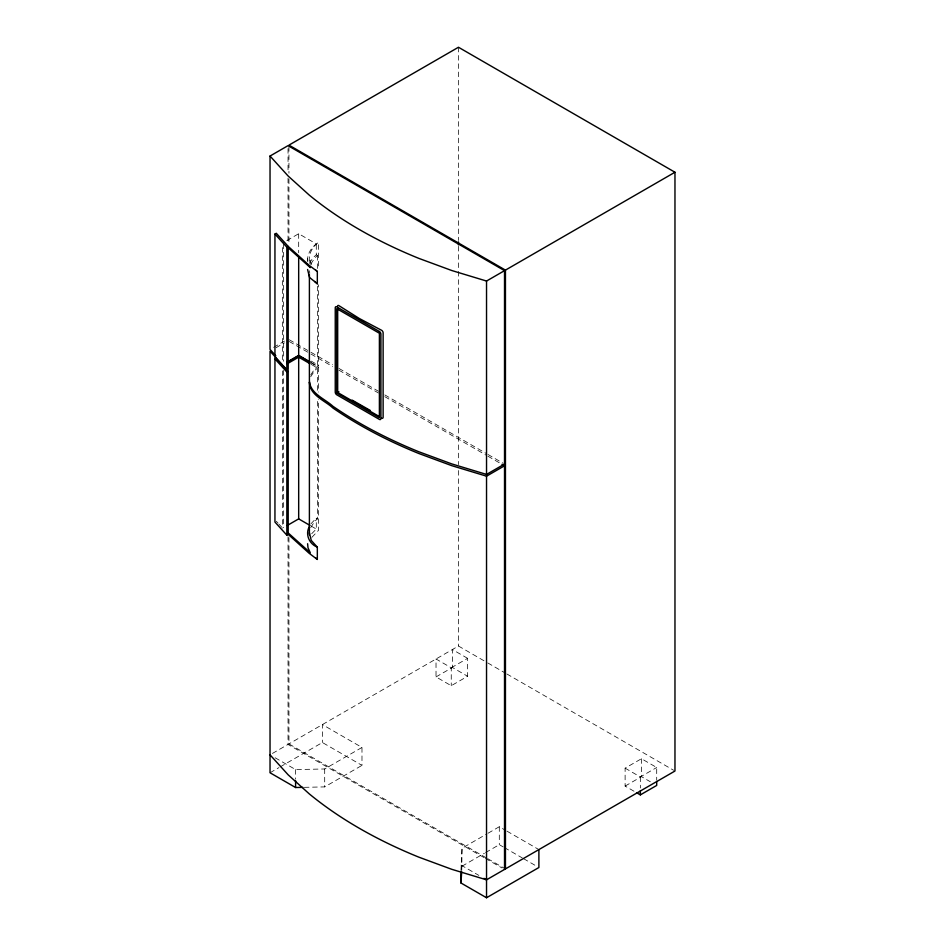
<?xml version="1.0" encoding="UTF-8"?>
<svg xmlns="http://www.w3.org/2000/svg" width="945" height="945" viewBox="0 0 945 945"><rect width="100%" height="100%" fill="white"/><g stroke="black" fill="none" stroke-linecap="round" stroke-linejoin="round"><path stroke-width="0.71" stroke-dasharray="4.72 3.54" d="M460.971 870.581L462.022 848.256L486.876 833.903M461.762 870.392L462.022 848.256M307.597 261.304C307.019 254.406 310.94 247.98 316.291 243.893L298.679 233.734L283.429 242.546M309.393 261.517C308.377 253.886 312.476 246.669 318.571 242.298L318.571 268.663M309.287 263.383L313.197 257.56L316.291 254.796L316.291 243.893M310.704 264.234L314.756 257.997L317.532 255.516L316.291 254.796M310.704 374.988L314.756 368.751L318.571 365.361L318.571 284.776M310.704 376.748L314.756 370.511L318.571 367.109L311.141 362.833M310.704 527.582L314.756 521.345L317.532 518.876L317.532 398.79M310.964 523.778L316.291 518.155L317.532 518.876M311.708 533.724L316.291 529.046L316.291 518.155M311.909 537.327L318.571 530.263L318.571 399.452M273.637 347.347L284.433 341.11M276.034 347.725L284.433 342.87M272.432 753.437L458.467 646.026L486.486 662.209M451.249 667.784L467.61 658.334L467.61 676.266L451.249 685.716L436.023 676.915L436.023 658.984L451.249 667.784L451.249 685.716M270.034 772.762L278.976 767.6M280.252 766.856L322.399 742.522L361.982 765.379L361.982 747.448L322.399 724.591L322.399 742.522M436.023 676.915L452.395 667.477L467.61 676.266M275.137 757.772L295.584 769.584L324.69 768.97L361.982 747.448M304.314 787.327L324.69 786.901L361.982 765.379M488.116 833.195L499.303 826.733L505.693 830.419M634 791.225L625.117 786.086L625.117 768.155L641.478 758.717L656.704 767.505L656.704 779.92M462.022 866.187L484.395 853.276M485.635 852.555L499.303 844.665L503.13 846.874M625.117 768.155L640.344 776.955L656.704 767.505M625.117 786.086L641.478 776.648L650.361 781.775M289.3 339.775L309.677 351.54M310.952 352.272L332.605 364.77M338.971 368.444L378.449 391.242M384.816 394.915L486.699 453.73M487.974 454.474L503.248 463.298M289.3 341.535L309.677 353.288M310.952 354.032L332.605 366.53M338.971 370.204L378.449 393.002M384.816 396.676L486.699 455.49M487.974 456.234L500.708 463.582M311.141 361.073L318.571 365.361M311.248 362.644L317.532 366.27L317.532 284.669M311.248 364.404L317.532 368.03L317.532 391.466M311.259 526.141L316.291 529.046M487.762 662.941L505.587 673.23M506.863 673.974L673.691 770.293M467.61 658.334L452.395 649.546L452.395 667.477M506.969 831.163L538.886 849.59M504.417 847.618L522.29 857.93M523.565 858.674L536.335 866.045M486.332 857.871L288.946 743.904L288.946 537.433M487.608 858.603L505.445 868.904M484.147 857.658L288.036 744.436L288.036 536.725M485.423 858.403L501.984 867.959M460.971 865.065L478.867 875.389M276.306 521.25L278.102 523.235M278.999 524.215L281.693 527.192M311.259 264.765L309.393 257.123M309.523 270.731L309.783 273.318M307.597 258.587L307.869 261.292M641.478 758.717L641.478 776.648M640.344 776.955L640.344 787.988M499.303 826.733L499.303 844.665M458.467 47.25L458.467 240.455M458.467 246.35L458.467 269.951M458.467 271.428L458.467 464.621M458.467 470.527L458.467 646.026M324.69 768.97L324.69 786.901M318.571 367.109L318.571 392.104M317.532 255.516L317.532 268.64M298.679 233.734L298.679 252.787M295.584 769.584L295.584 779.235M288.946 146.605L288.946 173.148M288.946 179.042L288.946 243.94M288.036 148.601L288.036 172.226M288.036 178.132L288.036 241.601M283.429 244.011L283.429 361.262M283.429 370.369L283.429 527.688M282.59 247.543L282.59 361.805M282.59 370.912L282.59 528.172"/><path stroke-width="1.42" d="M538.886 849.59L538.886 867.522L486.533 897.75L460.971 882.996L461.668 871.798M309.287 526.743C305.034 534.374 309.275 544.072 317.331 547.143L317.331 559.452L309.239 553.368L288.201 534.362L288.201 371.22L283.429 365.951M275.834 355.816L270.034 349.426L270.034 156.043L288.036 145.648L504.524 270.648L504.524 464.03L486.533 474.425L451.828 463.924L418.918 451.793A448.591 258.989 0 0 1 332.983 406.315C324.796 398.66 309.558 393.486 309.393 380.185L309.393 274.712M286.843 370.251L286.843 247.188L288.201 246.397L288.201 369.46L286.843 370.251L274.948 357.139L274.948 234.076L276.306 233.285L288.201 246.397L309.239 265.403L317.331 271.487L317.331 283.795L309.547 277.452L307.597 269.479M288.201 534.362L286.843 535.154L274.948 522.042L274.948 358.899L276.306 358.108M287.245 361.994L298.679 355.391L309.995 361.923M287.575 362.159L298.774 355.686L309.901 362.112M287.245 363.754L298.679 357.151L309.995 363.683M286.843 535.154L286.843 372.011L288.201 371.22M270.034 156.043L288.201 176.077L309.239 195.083A448.71 259.06 0 0 0 418.918 258.41L451.828 270.542L486.533 281.043L504.524 270.648M674.966 172.238L458.467 47.25L288.946 145.128L505.445 270.116L674.966 172.238L674.966 771.025L486.533 879.819L451.828 869.329L418.918 857.186A448.71 259.06 0 0 1 309.239 793.859L288.201 774.865L270.034 754.831M336.763 393.026L379.394 417.643L379.394 333.254L336.763 308.649L336.763 393.026L338.912 391.797M287.245 525.491L298.679 518.888L309.995 525.42M309.393 534.799L309.393 381.945C309.558 395.246 324.796 400.408 332.983 408.063A448.591 258.989 0 0 0 418.918 453.541L451.828 465.684L486.533 476.174L504.524 465.79L504.524 869.424M636.54 792.69L640.344 794.887L656.704 785.437L656.704 781.302M282.59 365.03L270.034 351.186L270.034 772.762L295.584 787.516L302.861 787.362M370.416 410.52L352.107 400.101M501.984 464.314L504.524 465.79M379.051 416.391L337.684 392.506L337.684 308.117M483.97 878.342L486.533 879.819M315.571 269.892L317.331 271.487M288.201 247.803L310.314 267.624L309.547 266.561M314.685 281.397L317.331 283.795M317.331 547.143L311.259 540.434L309.393 532.779M288.201 532.956L310.314 552.778L307.999 547.793L307.597 543.729M315.571 557.857L317.331 559.452M274.948 234.076L286.843 247.188M274.948 358.899L286.843 372.011M640.344 790.741L640.344 794.887M505.445 270.116L505.445 868.904M486.533 281.043L486.533 474.425M486.533 476.174L486.533 897.75M460.971 871.963L460.971 882.996M458.467 241.932L458.467 244.873M298.679 257.182L298.679 355.391M298.679 357.151L298.679 518.888M295.584 780.617L295.584 787.516M381.544 418.162A2.15 1.299 57.8 0 0 383.127 417.241L383.127 332.864A2.15 1.299 57.8 0 0 381.544 330.266L359.301 318.489L338.912 305.648A2.15 1.193 62.1 0 0 337.459 306.487M379.394 331.494L336.763 306.889A2.15 1.24 60 0 0 335.251 307.763L335.251 392.151A2.15 1.24 60 0 0 336.763 394.786L379.394 419.403A2.15 1.24 60 0 0 380.918 418.517L380.918 334.14A2.15 1.24 60 0 0 379.394 331.494"/></g></svg>
